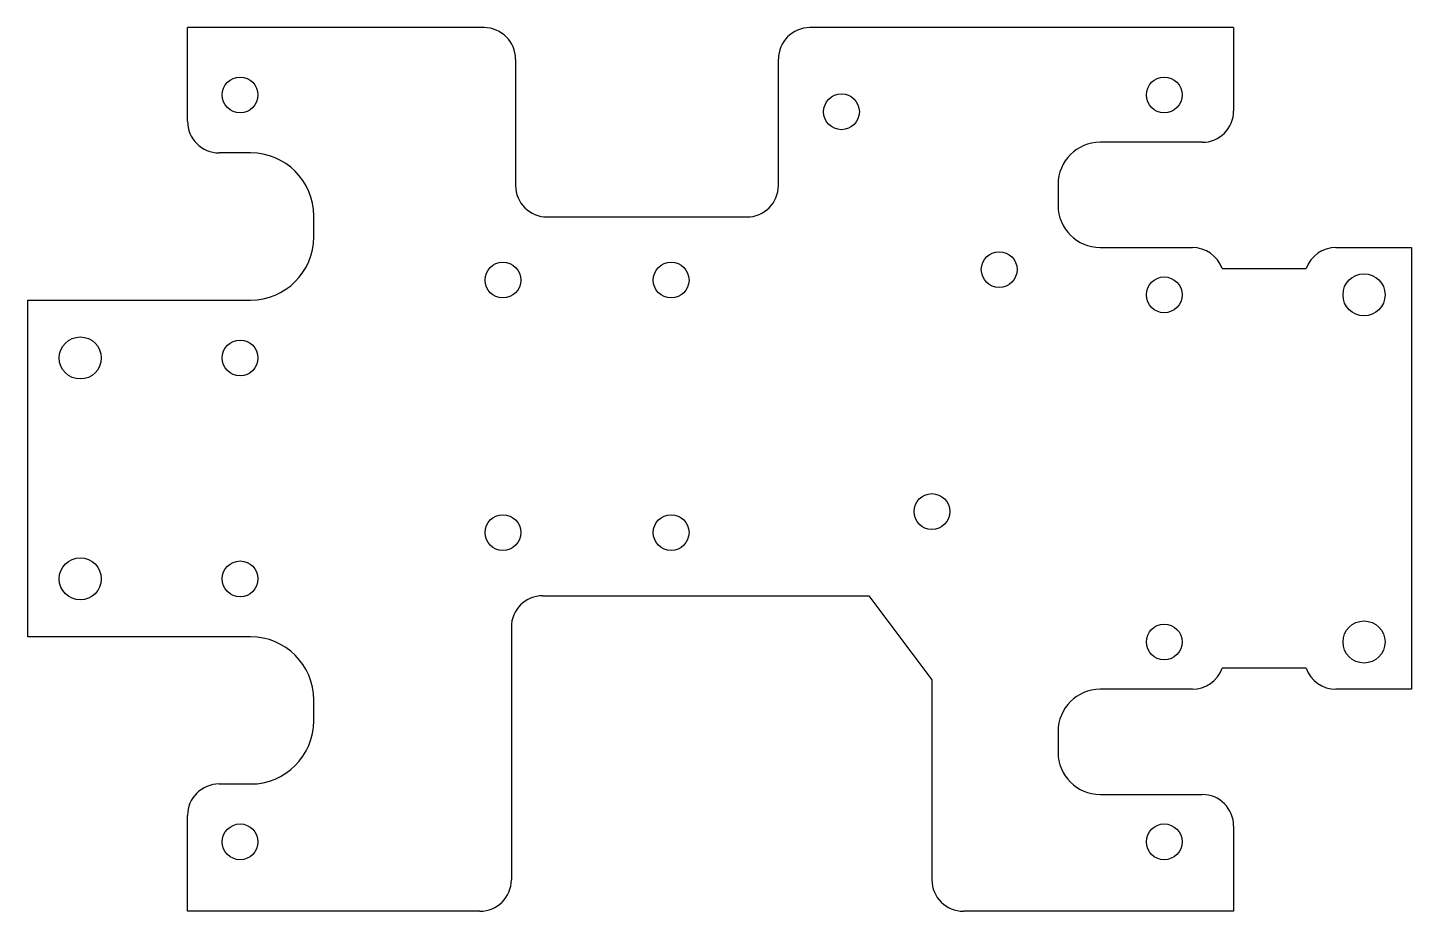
# Model space of a CAD drawing. Header units: millimetres. Extents: x 42 to 174, y 117 to 201.
import ezdxf

# ---------------------------------------------------------------- set-up
doc = ezdxf.new("R2010")
doc.units = ezdxf.units.MM
doc.layers.add('Default', color=7, linetype='Continuous')
doc.layers.add('Y-CHASSIS2', color=7, linetype='Continuous')

# ---------------------------------------------------------------- blocks, each defined once
blk = doc.blocks.new('SE')
at = {"layer": 'Y-CHASSIS2', "color": 7, "linetype": 'Continuous'}
for p, q in [((57.5, 192.4), (57.5, 201.3)), ((85.7, 201.3), (57.5, 201.3)), ((157, 201.3), (116.7, 201.3)), ((157, 201.3), (157, 193.4)), ((88.7, 198.3), (88.7, 186.3)), ((113.7, 186.3), (113.7, 198.3)), ((154, 190.4), (144.3, 190.4)), ((63.5, 189.4), (60.5, 189.4)), ((140.3, 186.4), (140.3, 184.4)), ((69.5, 181.4), (69.5, 183.4)), ((91.7, 183.3), (110.7, 183.3)), ((144.3, 180.4), (153.07, 180.4)), ((166.73, 180.4), (173.9, 180.4)), ((173.9, 180.4), (173.9, 138.4)), ((155.9, 178.4), (163.9, 178.4)), ((42.3, 143.4), (42.3, 175.4)), ((42.3, 175.4), (63.5, 175.4)), ((91.3, 147.3), (122.3, 147.3)), ((122.3, 147.3), (128.3, 139.3)), ((88.3, 144.3), (88.3, 120.3)), ((63.5, 143.4), (42.3, 143.4)), ((163.9, 140.4), (155.9, 140.4)), ((128.3, 139.3), (128.3, 120.3)), ((153.07, 138.4), (144.3, 138.4)), ((173.9, 138.4), (166.73, 138.4)), ((69.5, 135.4), (69.5, 137.4)), ((140.3, 134.4), (140.3, 132.4)), ((60.5, 129.4), (63.5, 129.4)), ((144.3, 128.4), (154, 128.4)), ((57.5, 117.3), (57.5, 126.4)), ((157, 125.4), (157, 117.3)), ((85.3, 117.3), (57.5, 117.3)), ((157, 117.3), (131.3, 117.3))]:
    blk.add_line(p, q, dxfattribs=at)
for centre, radius in [((62.5, 194.9), 1.7), ((150.4, 194.9), 1.7), ((119.7, 193.3), 1.7), ((87.5, 177.3), 1.7), ((103.5, 177.3), 1.7), ((134.7, 178.3), 1.7), ((169.4, 175.9), 2), ((150.4, 175.9), 1.7), ((47.3, 169.9), 2), ((62.5, 169.9), 1.7), ((128.3, 155.3), 1.7), ((87.5, 153.3), 1.7), ((103.5, 153.3), 1.7), ((47.3, 148.9), 2), ((62.5, 148.9), 1.7), ((169.4, 142.9), 2), ((150.4, 142.9), 1.7), ((62.5, 123.9), 1.7), ((150.4, 123.9), 1.7)]:
    blk.add_circle(centre, radius, dxfattribs=at)
for centre, radius, start, end in [((85.7, 198.3), 3, 0, 90), ((116.7, 198.3), 3, 90, 180), ((60.5, 192.4), 3, 180, 270), ((154, 193.4), 3, 270, 360), ((144.3, 186.4), 4, 90, 180), ((63.5, 183.4), 6, 0, 90), ((91.7, 186.3), 3, 180, 270), ((110.7, 186.3), 3, 270, 360), ((144.3, 184.4), 4, 180, 270), ((63.5, 181.4), 6, 270, 360), ((153.07, 177.4), 3, 19.4712, 90), ((166.73, 177.4), 3, 90, 160.5288), ((91.3, 144.3), 3, 90, 180), ((63.5, 137.4), 6, 0, 90), ((153.07, 141.4), 3, 270, 340.5288), ((166.73, 141.4), 3, 199.4712, 270), ((144.3, 134.4), 4, 90, 180), ((63.5, 135.4), 6, 270, 360), ((144.3, 132.4), 4, 180, 270), ((60.5, 126.4), 3, 90, 180), ((154, 125.4), 3, 0, 90), ((85.3, 120.3), 3, 270, 360), ((131.3, 120.3), 3, 180, 270)]:
    blk.add_arc(centre, radius, start, end, dxfattribs=at)

msp = doc.modelspace()

# ---------------------------------------------------------------- block references
at = {"layer": 'Default'}
msp.add_blockref('SE', (0, 0), dxfattribs=at)

doc.saveas('drawing.dxf')
